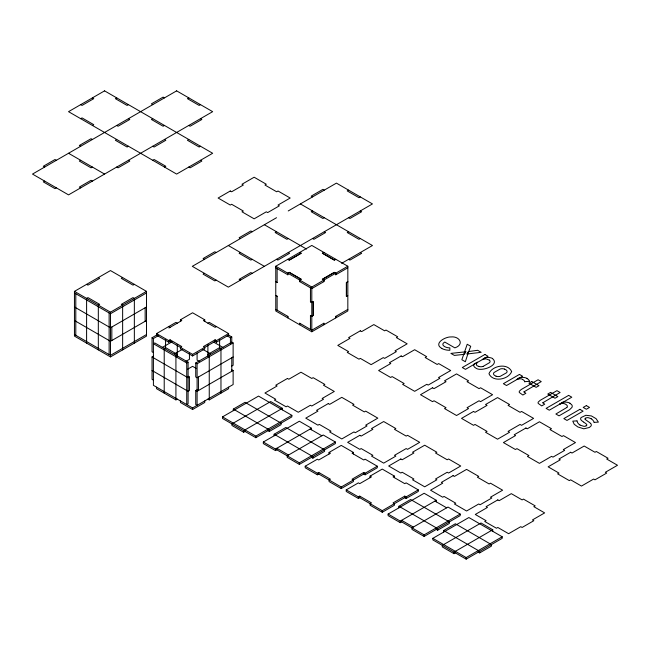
<?xml version="1.0" encoding="UTF-8"?>
<svg xmlns="http://www.w3.org/2000/svg" width="650" height="650" viewBox="0 0 650 650"><rect width="100%" height="100%" fill="white"/><g stroke="black" fill="none" stroke-linecap="round" stroke-linejoin="round"><path stroke-width="0.97" d="M566.792 407.517L555.88 414.009L559.041 415.838L569.53 409.752L571.886 407.485A7.28 4.201 0 0 0 572.227 406.356A6.484 3.746 0 0 0 571.602 404.633L569.863 403.252M562.274 402.326L559.504 404.3L560.064 404.016A4.022 2.324 0 0 1 564.696 403.796L565.435 404.178A7.792 4.501 0 0 1 566.012 404.503L566.516 404.861A4.298 2.478 0 0 1 566.849 407.534M80.689 118.69L82.046 117.91L93.754 124.67L92.406 125.45M116.724 97.882L115.375 98.662L127.083 105.422L128.432 104.642M44.663 181.098L43.306 181.878L55.023 188.638L56.371 187.858M80.689 160.29L79.341 161.07L91.049 167.83L92.406 167.05M116.724 139.49L115.375 140.27L127.083 147.03L128.432 146.25M152.758 118.69L151.401 119.47L163.118 126.23L164.466 125.45M188.784 97.882L187.436 98.662L199.144 105.422L200.501 104.642M152.758 160.29L154.107 159.51L165.815 166.27L164.466 167.05M188.784 139.49L187.436 140.27L199.144 147.03L200.501 146.25M74.449 291.371L110.476 270.571L146.51 291.371L146.51 336.099L110.476 356.899L74.449 336.099L74.449 291.371L110.476 312.179L146.51 291.371M122.639 277.591L121.29 278.371L132.998 285.131L134.347 284.351M276.526 217.709L192.303 266.338L228.329 287.137L372.458 203.929L336.424 183.121L288.234 210.949M146.51 292.931L110.476 313.739L74.449 292.931M204.457 273.358L203.109 274.137L214.817 280.898L216.174 280.118M240.492 252.549L239.143 253.329L250.851 260.089L252.2 259.309M276.526 231.749L275.169 232.529L286.886 239.289L288.234 238.509M312.553 210.949L311.204 211.729L322.912 218.489L324.269 217.709M348.587 190.141L347.238 190.921L358.946 197.681L360.295 196.901M146.51 306.971L110.476 327.779L74.449 306.971M146.51 320.499L110.476 341.299L74.449 320.499M146.51 334.539L110.476 355.339L74.449 334.539M207.903 323.18L209.251 322.4L228.621 333.58L228.621 335.14L216.458 342.16L215.109 341.38L192.587 354.38L170.072 341.38L168.716 342.16L156.561 335.14L156.561 333.58L175.923 322.4L177.279 323.18M180.432 321.36L180.432 319.8L192.587 312.772L204.75 319.8L204.75 321.36M153.408 352.56L152.051 351.78L152.051 337.74L157.268 334.726M168.911 328.006L181.781 320.58L180.432 319.8M277.119 282.449L275.771 281.669L275.771 266.24L287.779 259.301L289.283 260.171L301.291 253.24L299.788 252.371L311.805 245.44L323.814 252.371L322.311 253.24L334.319 260.171L335.822 259.301L347.831 266.24L347.831 281.669L346.336 282.539L346.336 296.4L347.831 295.539L347.831 310.968L335.822 317.899L335.822 316.339M152.051 337.74L153.408 338.52L158.616 335.506M348.587 231.749L347.238 232.529L358.946 239.289L360.295 238.509M156.561 333.58L168.716 340.6L170.072 339.82L181.781 346.58L180.432 347.36L180.432 348.92L192.587 355.94L204.75 348.92L204.75 347.36L203.401 346.58L215.109 339.82L216.458 340.6L228.621 333.58M204.75 319.8L203.401 320.58L215.109 327.34L216.458 326.56M275.771 266.24L287.779 273.179L289.283 272.309L301.291 279.24L299.788 280.109L299.788 281.669M287.934 273.26L289.283 272.48L300.991 279.24L299.642 280.02L287.934 273.26L287.934 274.82L275.771 267.8M162.24 347.457L172.258 341.673M153.408 380.128L152.051 379.348L152.051 356.98L153.408 356.2M174.769 353.746L182.268 349.424M186.737 377L188.086 376.22L188.086 362.18L186.737 362.96L153.408 343.72L154.757 342.94L175.923 355.16L177.279 354.38L165.563 347.62L164.214 348.4L164.214 393.128M175.923 356.72L177.279 355.94L188.086 362.18M341.64 263.323L372.458 245.529L300.398 203.929M299.788 280.109L311.805 287.04L323.814 280.109L323.814 281.669M335.676 273.26L334.319 272.48L322.611 279.24L323.96 280.02L335.676 273.26L335.676 274.82L347.831 267.8M323.814 280.109L322.311 279.24L334.319 272.309L335.822 273.179L347.831 266.24M185.965 361.327L189.434 359.32L189.434 353.308M227.094 335.814L230.425 337.74L231.774 336.96L231.774 342.973M233.123 356.98L197.096 377.78L195.739 377L195.739 362.96L207.903 355.94L209.251 356.72M220.967 393.128L220.967 348.4L219.611 347.62L207.903 354.38L209.251 355.16L231.774 342.16L233.123 342.94L233.123 365.3L231.774 366.08M187.379 369.354L192.587 366.34L196.064 368.347M195.739 362.96L197.096 363.74L233.123 342.94M310.448 301.689L311.805 302.469L313.3 301.608L313.3 315.469L311.805 316.339L310.448 315.559M310.448 287.82L310.448 301.868L311.805 302.648L313.154 301.868L313.154 315.388L311.805 316.168L310.448 315.388L310.448 329.428M152.051 356.98L188.086 377.78L189.434 377L189.434 390.528L188.086 391.308L152.051 370.5M156.561 387.148L156.561 388.708L175.923 399.888L177.279 399.108M153.408 338.52L153.408 385.328L192.587 407.948L233.123 384.548L233.123 370.5L197.096 391.308L197.096 405.348L195.739 404.568L195.739 390.528L197.096 389.748L198.445 390.528L198.445 377M347.831 309.408L335.676 316.428L335.676 317.988L323.96 324.748L323.96 323.188L311.805 330.208L299.642 323.188L299.642 324.748L287.934 317.988L287.934 316.428L275.771 309.408M299.788 323.277L299.788 324.838L311.805 331.768L323.814 324.838L323.814 323.277M180.432 400.928L180.432 402.488L192.587 409.508L204.75 402.488L204.75 400.928M207.903 399.108L209.251 399.888L228.621 388.708L228.621 387.148M233.309 410.654L233.309 409.094L245.018 402.334L281.052 423.134L281.052 424.694L269.336 431.454L267.987 430.674L255.824 437.694L245.018 431.454L243.669 432.234L231.953 425.474L231.953 423.914L270.692 401.554L282.401 408.314L282.401 409.874M282.401 408.314L243.669 430.674L222.495 418.454L222.495 416.894L258.529 396.094L291.858 415.334L291.858 416.894L269.336 429.894L233.309 409.094M222.495 416.894L255.824 436.134L291.858 415.334M274.137 434.224L285.846 427.464L324.577 449.824L324.577 451.384L312.869 458.144L311.521 457.364L299.358 464.392L287.194 457.364L287.194 455.804L323.229 435.004L335.392 442.024L335.392 443.584L312.869 456.584L274.137 434.224L274.137 435.784M335.392 442.024L299.358 462.832L276.835 449.824L275.486 450.604L263.323 443.584L263.323 442.024L299.358 421.224L311.521 428.244L311.521 429.804M263.323 442.024L275.486 449.044L311.521 428.244M353.405 453.984L353.405 452.424L352.056 453.204L363.764 459.973L365.113 459.184L377.276 466.212L377.276 467.773L365.113 474.793L363.764 474.012L341.242 487.012L318.719 474.012L317.371 474.793L305.207 467.773L305.207 466.212L317.371 459.184L318.719 459.973L330.436 453.204L329.079 452.424L329.079 453.984M329.079 452.424L341.242 445.404L353.405 452.424M305.207 466.212L317.371 473.233L318.719 472.452L330.436 479.212L329.079 479.993L329.079 481.552L341.242 488.573L353.405 481.552L353.405 479.993L352.056 479.212L363.764 472.452L365.113 473.233L377.276 466.212M394.42 477.669L394.42 476.109L393.063 476.889L404.779 483.649L406.128 482.869L418.291 489.889L418.291 491.449L406.128 498.469L404.779 497.689L382.257 510.689L359.734 497.689L358.386 498.469L346.223 491.449L346.223 489.889L358.386 482.869L359.734 483.649L371.451 476.889L370.094 476.109L370.094 477.669M370.094 476.109L382.257 469.089L394.42 476.109M346.223 489.889L358.386 496.909L359.734 496.129L371.451 502.889L370.094 503.669L370.094 505.229L382.257 512.249L394.42 505.229L394.42 503.669L393.063 502.889L404.779 496.129L406.128 496.909L418.291 489.889M398.921 506.269L410.629 499.509L449.369 521.877L449.369 523.437L437.653 530.197L436.304 529.417L424.141 536.437L411.986 529.417L411.986 527.857L448.012 507.049L460.176 514.069L460.176 515.629L437.653 528.637L398.921 506.269L398.921 507.829M460.176 514.069L424.141 534.877L401.627 521.877L400.27 522.657L388.115 515.629L388.115 514.069L424.141 493.269L436.304 500.289L436.304 501.849M388.115 514.069L400.27 521.097L436.304 500.289M443.649 532.09L443.649 530.53L455.358 523.77L491.392 544.578L491.392 546.138L479.684 552.898L478.327 552.118L466.172 559.138L455.358 552.898L454.009 553.678L442.301 546.918L442.301 545.358L481.032 522.99L492.741 529.75L492.741 531.31M492.741 529.75L454.009 552.118L432.835 539.898L432.835 538.338L468.869 517.53L502.198 536.77L502.198 538.338L479.684 551.338L443.649 530.53M432.835 538.338L466.172 557.578L502.198 536.77M585.65 418.177L585.926 418.031A2.673 1.544 0 0 1 588.283 417.698L590.281 418.356A11.05 6.378 0 0 1 591.207 418.852M474.305 364C481.91 359.271 472.379 364.983 478.774 366.364M483.161 366.381L489.531 362.651A4.258 2.462 0 0 0 489.344 360.076M524.485 381.721L529.336 381.298M576.94 420.883L572.764 421.127L574.194 424.247L577.817 426.936L583.846 428.813L589.144 427.529A11.724 6.768 0 0 0 589.599 427.261L590.964 426.043A4.404 2.543 0 0 0 591.256 425.384A5.59 3.226 0 0 0 590.631 423.451M594.181 422.354L598.39 422.126L596.066 418.649L591.362 415.919L585.886 415.277L581.254 417.454A4.436 2.559 0 0 0 580.669 418.405A5.184 2.99 0 0 0 581.23 420.168A18.257 10.538 0 0 0 583.456 421.948M496.088 376.171L495.446 375.903A7.02 4.054 0 0 1 494.642 375.432L494.032 374.936A4.453 2.576 0 0 1 494.081 372.491L500.297 368.956A4.379 2.527 0 0 1 504.522 369.078M504.497 369.102L505.139 369.371A7.126 4.111 0 0 1 505.944 369.842L506.553 370.338A4.412 2.551 0 0 1 506.537 372.767L500.313 376.301A4.412 2.543 0 0 1 496.064 376.204M522.616 379.462C520.52 377.211 513.053 381.615 519.48 377.674A7.508 4.331 0 0 1 527.191 378.422M164.466 97.882L163.118 97.102L151.401 103.862L152.758 104.642M200.501 118.69L201.849 119.47L190.141 126.23L188.784 125.45M324.269 190.141L322.912 189.361L311.204 196.121L312.553 196.901M360.295 210.949L361.652 211.729L349.936 218.489L348.587 217.709M92.406 97.882L93.754 98.662L82.046 105.422L80.689 104.642M128.432 118.69L129.789 119.47L118.072 126.23L116.724 125.45M164.466 139.49L165.815 140.27L154.107 147.03L152.758 146.25M200.501 160.29L201.849 161.07L190.141 167.83L188.784 167.05M324.269 231.749L325.618 232.529L313.909 239.289L312.553 238.509M360.295 252.549L361.652 253.329L349.936 260.089L348.587 259.309M264.363 224.729L306.475 249.039M92.406 139.49L91.049 138.71L79.341 145.47L80.689 146.25M128.432 160.29L129.789 161.07L118.072 167.83L116.724 167.05M252.2 231.749L250.851 230.969L239.143 237.729L240.492 238.509M288.234 252.549L289.583 253.329L277.875 260.089L276.526 259.309M68.534 153.27L104.561 174.078M228.329 245.529L264.363 266.338M56.371 160.29L55.023 159.51L43.306 166.27L44.663 167.05M92.406 181.098L91.049 180.318L79.341 187.078L80.689 187.858M216.174 252.549L214.817 251.769L203.109 258.529L204.457 259.309M252.2 273.358L250.851 272.577L239.143 279.338L240.492 280.118M277.119 296.319L275.771 295.539L275.771 310.968L287.779 317.899L287.779 316.339M228.451 335.034L231.774 336.96M213.761 342.16L222.942 347.457M98.321 277.591L99.669 278.371L87.961 285.131L86.604 284.351M168.716 326.56L170.072 327.34M202.914 349.424L210.413 353.746M231.774 369.72L233.123 370.5M199.591 361.546L197.096 360.1L197.096 353.08M310.164 429.024L321.872 435.784M434.956 501.069L446.664 507.829M188.086 376.22L189.434 377M195.739 390.528L197.096 391.308M288.543 455.024L276.835 448.264L276.835 449.824M413.335 527.077L401.627 520.317L401.627 521.877M441.781 348.408C432.965 343.493 445.477 336.562 451.076 336.944C459.387 335.969 464.839 344.467 454.862 347.88L444.738 342.03L443.341 343.159A4.818 2.779 0 0 0 443.446 345.678L444.332 346.385A8.767 5.062 0 0 0 444.779 346.669A7.483 4.322 0 0 0 449.849 347.872L449.849 350.293A11.7 6.752 0 0 1 441.732 348.433M492.497 358.589C500.565 365.113 480.87 372.369 475.808 368.046A6.435 3.713 0 0 1 474.151 363.967M587.649 421.176L586.276 420.241A6.654 3.843 0 0 1 584.984 419.039M583.708 422.142L585.601 423.451A16.486 9.514 0 0 1 586.137 423.873A4.168 2.405 0 0 1 586.828 424.84A2.047 1.186 0 0 1 586.137 425.791M489.288 360.1L485.859 358.784L482.259 359.653L485.038 357.679A7.386 4.266 0 0 1 492.619 358.507M479.684 551.338L479.684 552.898M478.327 550.558L478.327 552.118M466.172 557.578L466.172 559.138M455.358 551.338L455.358 552.898M454.009 552.118L454.009 553.678M437.653 528.637L437.653 530.197M436.304 527.857L436.304 529.417M424.141 534.877L424.141 536.437M406.128 496.909L406.128 498.469M404.779 496.129L404.779 497.689M400.27 521.097L400.27 522.657M382.257 510.689L382.257 512.249M365.113 473.233L365.113 474.793M363.764 472.452L363.764 474.012M359.734 496.129L359.734 497.689M358.386 496.909L358.386 498.469M341.242 487.012L341.242 488.573M335.822 273.179L335.822 274.739M323.96 280.02L323.96 281.58L311.805 288.6L299.642 281.58L299.642 280.02M318.719 472.452L318.719 474.012M317.371 473.233L317.371 474.793M312.869 456.584L312.869 458.144M311.805 287.04L311.805 302.469M311.805 302.648L311.805 316.168M311.805 316.339L311.805 331.768M311.521 455.804L311.521 457.364M299.358 462.832L299.358 464.392M287.779 273.179L287.779 274.739M277.119 268.58L277.119 282.62L275.771 281.84L275.771 295.368L277.119 296.148L277.119 310.188M275.486 449.044L275.486 450.604M269.336 429.894L269.336 431.454M267.987 429.114L267.987 430.674M255.824 436.134L255.824 437.694M245.018 429.894L245.018 431.454M243.669 430.674L243.669 432.234M231.774 357.386L231.774 371.28M230.425 337.74L230.425 343.752M219.611 339.519L219.611 348.441M216.458 340.6L216.458 342.16M215.109 339.82L215.109 341.38M209.251 355.16L209.251 399.888M207.903 344.573L207.903 356.314M197.096 363.74L197.096 389.748M192.587 354.38L192.587 355.94M192.587 407.948L192.587 409.508M188.086 377.78L188.086 403.788L186.737 404.568L186.737 362.96M177.279 344.573L177.279 356.314M175.923 355.16L175.923 399.888M170.072 339.82L170.072 341.38M168.716 340.6L168.716 342.16M165.563 339.519L165.563 348.441M145.161 307.759L145.161 321.279M134.347 343.119L134.347 298.391L132.998 297.611L121.29 304.371L122.639 305.151L122.639 349.879M111.832 326.999L111.832 340.519M110.476 312.179L110.476 356.899M109.127 312.959L109.127 354.559M98.321 349.879L98.321 305.151L99.669 304.371L87.961 297.611L86.604 298.391L86.604 343.119M75.798 293.711L75.798 335.319M588.161 421.549A19.979 11.537 0 0 1 590.639 423.451M585.081 419.006A1.674 0.967 0 0 1 585.658 418.186M591.297 418.803A12.716 7.345 0 0 1 594.076 422.362M586.162 425.807A3.672 2.121 0 0 1 585.861 425.961L585.707 426.026A2.657 1.536 0 0 1 583.854 426.319L580.775 425.36A14.844 8.572 0 0 1 580.084 424.986M579.938 425.051A12.561 7.256 0 0 1 577.086 420.875M562.299 402.366A7.532 4.347 0 0 1 569.985 403.179M522.551 379.519A4.794 2.762 0 0 1 524.648 381.721M526.996 378.56A7.378 4.258 0 0 1 529.449 381.298M483.161 366.389A4.241 2.446 0 0 1 478.733 366.405M511.639 371.564C508.552 379.649 492.83 382.639 488.962 373.701C492.082 365.609 507.723 362.643 511.639 371.564M523.949 391.918L525.85 393.291L522.844 395.029L519.407 392.559A3.802 2.194 0 0 1 519.228 391.698A4.469 2.584 0 0 1 519.439 391.121L521.251 389.496L538.086 379.771L541.239 381.599L523.957 391.877M542.815 402.813L544.708 404.186L541.71 405.917L538.265 403.447A3.802 2.194 0 0 1 538.094 402.594A4.469 2.584 0 0 1 538.306 402.017L540.117 400.384L556.944 390.666L560.105 392.486L542.823 402.773M468.138 353.104L465.351 361.749L461.849 359.726L467.212 344.256L470.722 346.287L468.138 353.104M465.831 351.772L464.433 354.331L454.382 355.412L450.881 353.397L465.831 351.772M468.447 351.553L466.806 354.039L481.179 352.324L477.661 350.293L468.447 351.553M104.561 90.862L68.534 111.662L176.629 174.078L212.656 153.27L104.561 90.862M176.629 90.862L32.5 174.078L68.534 194.878L212.656 111.662L176.629 90.862M230.279 191.002L218.116 198.031L230.279 205.051L231.627 204.271L243.336 211.031L241.987 211.811L254.15 218.831L266.305 211.811L267.662 212.591L279.37 205.831L278.021 205.051L290.176 198.031L278.021 191.002L276.664 191.782L264.956 185.023L266.305 184.243L254.15 177.222L241.987 184.243L243.336 185.023L231.627 191.782L230.279 191.002M299.642 252.46L287.934 259.22L289.283 260L300.991 253.24L299.642 252.46M323.96 252.46L322.611 253.24L334.319 260L335.676 259.22L323.96 252.46M347.831 281.84L346.483 282.62L346.483 296.148L347.831 295.368L347.831 281.84M360.319 330.826L348.611 337.586L349.96 338.366L337.797 345.394L348.611 351.634L347.254 352.414L358.971 359.174L360.319 358.394L371.126 364.634L383.289 357.614L384.637 358.394L396.354 351.634L394.997 350.854L407.16 343.826L396.354 337.586L397.702 336.806L385.994 330.046L384.637 330.826L373.831 324.586L361.668 331.606L360.319 330.826M287.463 378.454L275.746 385.214L277.103 385.994L264.94 393.014L275.746 399.262L274.398 400.043L286.106 406.803L287.463 406.023L298.269 412.262L310.432 405.243L311.781 406.023L323.489 399.262L322.14 398.474L334.303 391.454L323.489 385.214L324.846 384.434L313.129 377.674L311.781 378.454L300.974 372.214L288.811 379.234L287.463 378.454M401.148 355.956L389.431 362.716L390.788 363.496L378.625 370.524L390.634 377.455L392.137 376.594L404.146 383.524L402.642 384.386L414.659 391.324L426.814 384.304L428.171 385.084L439.879 378.324L438.531 377.544L450.686 370.524L438.677 363.586L437.174 364.455L425.165 357.516L426.668 356.655L414.659 349.716L402.496 356.736L401.148 355.956M328.283 403.585L316.574 410.345L317.923 411.125L305.768 418.145L317.923 425.173L319.28 424.393L330.988 431.153L329.639 431.933L341.794 438.953L353.957 431.933L355.306 432.713L367.023 425.953L365.666 425.173L377.829 418.145L365.666 411.125L364.317 411.905L352.609 405.145L353.957 404.365L341.794 397.345L329.639 404.365L328.283 403.585M484.908 354.477L462.296 367.534L465.457 369.354L488.069 356.298L484.908 354.477M432.526 387.766L420.509 394.704L432.526 401.643L434.021 400.774L446.03 407.704L444.535 408.574L456.544 415.504L468.552 408.574L467.058 407.704L479.066 400.774L480.561 401.643L492.578 394.704L480.561 387.766L479.066 388.635L467.058 381.704L468.552 380.835L456.544 373.904L444.535 380.835L446.03 381.704L434.021 388.635L432.526 387.766M359.816 435.313L347.652 442.333L359.816 449.353L361.164 448.573L372.873 455.333L371.524 456.113L383.687 463.133L395.842 456.113L394.493 455.333L406.201 448.573L407.558 449.353L419.713 442.333L407.558 435.313L406.201 436.093L394.493 429.333L395.842 428.553L383.687 421.533L371.524 428.553L372.873 429.333L361.164 436.093L359.816 435.313M519.447 374.416L503.376 383.695L506.537 385.523L522.608 376.244L519.447 374.416M473.541 411.45L461.524 418.381L473.541 425.319L475.036 424.45L487.045 431.389L485.542 432.25L497.559 439.189L509.567 432.25L508.073 431.389L520.081 424.45L521.576 425.319L533.593 418.381L521.576 411.45L520.081 412.311L508.073 405.381L509.567 404.519L497.559 397.581L485.542 404.519L487.045 405.381L475.036 412.311L473.541 411.45M531.749 381.517L528.897 383.159L536.144 387.343L538.996 385.702L531.749 381.517M400.831 458.989L388.668 466.009L400.831 473.029L402.179 472.249L413.887 479.009L412.539 479.789L424.702 486.817L436.857 479.789L435.508 479.009L447.216 472.249L448.573 473.029L460.728 466.009L448.573 458.989L447.216 459.769L435.508 453.009L436.857 452.229L424.702 445.209L412.539 452.229L413.887 453.009L402.179 459.769L400.831 458.989M550.615 392.405L547.763 394.054L555.011 398.239L557.863 396.589L550.615 392.405M568.644 395.379L546.122 408.379L549.283 410.199L571.797 397.199L568.644 395.379M525.931 428.009L514.223 434.769L515.572 435.549L503.417 442.569L515.426 449.499L516.929 448.638L528.929 455.569L527.434 456.438L539.443 463.369L551.606 456.349L552.955 457.129L564.663 450.369L563.314 449.589L575.477 442.569L563.461 435.63L561.966 436.499L549.957 429.569L551.46 428.699L539.443 421.761L527.28 428.789L525.931 428.009M453.074 475.629L441.366 482.398L442.715 483.177L430.552 490.198L442.715 497.218L444.064 496.438L455.772 503.198L454.423 503.977L466.586 510.997L478.749 503.977L480.098 504.757L491.806 497.997L490.457 497.218L502.621 490.198L490.457 483.177L489.109 483.957L477.392 477.189L478.749 476.409L466.586 469.389L454.423 476.409L453.074 475.629M579.914 409.329L563.842 418.608L566.995 420.436L583.074 411.149L579.914 409.329M586.357 405.608L583.196 407.428L586.357 409.256L589.517 407.428L586.357 405.608M570.659 452.27L558.951 459.03L560.3 459.81L548.137 466.83L558.951 473.07L557.594 473.85L569.311 480.61L570.659 479.83L581.466 486.07L593.629 479.05L594.977 479.83L606.694 473.07L605.337 472.29L617.5 465.27L606.694 459.03L608.043 458.25L596.334 451.49L594.977 452.27L584.171 446.03L572.008 453.05L570.659 452.27M497.802 499.899L486.086 506.659L487.443 507.439L475.28 514.459L486.086 520.699L484.738 521.479L496.446 528.239L497.802 527.459L508.609 533.699L520.772 526.679L522.121 527.459L533.829 520.699L532.48 519.919L544.643 512.899L533.829 506.659L535.186 505.879L523.469 499.111L522.121 499.899L511.314 493.651L499.151 500.679L497.802 499.899"/></g></svg>
